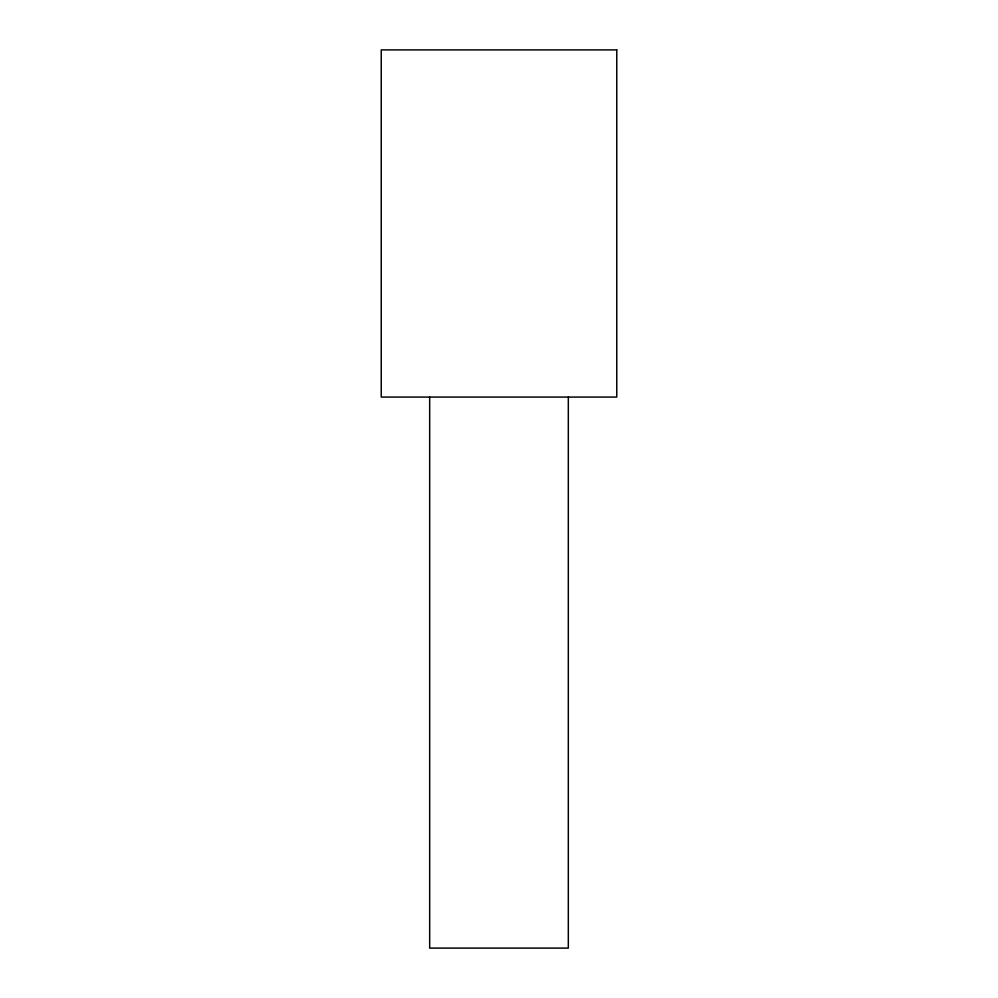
<?xml version="1.0" encoding="UTF-8"?>
<svg xmlns="http://www.w3.org/2000/svg" width="998" height="998" viewBox="0 0 998 998"><rect width="100%" height="100%" fill="white"/><g stroke="black" fill="none" stroke-linecap="round" stroke-linejoin="round"><path stroke-width="1.5" d="M568.324 397.079L568.324 948.1L429.676 948.1L429.676 397.079M616.764 49.9L381.236 49.9L381.236 397.079L616.764 397.079L616.764 49.9"/></g></svg>
